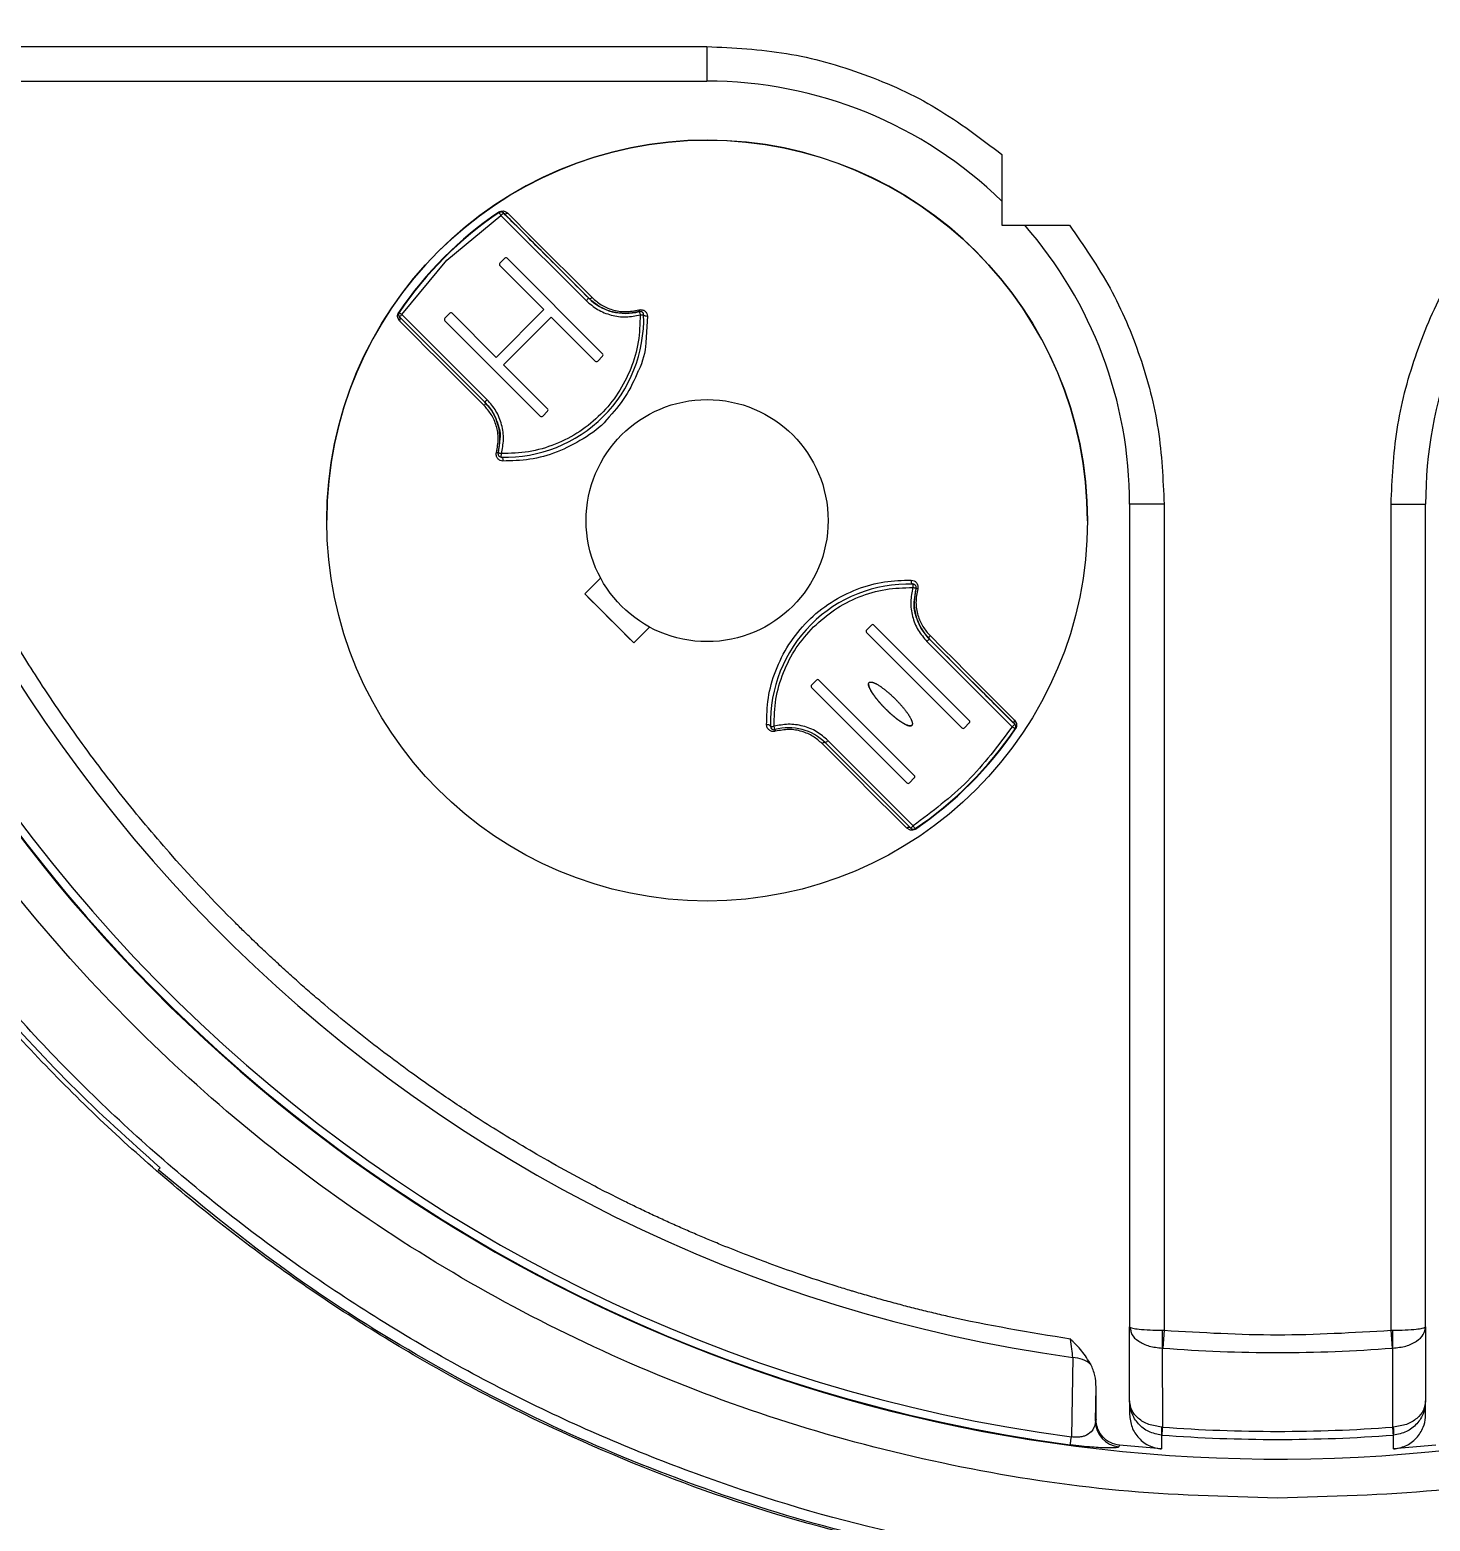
# Model space of a CAD drawing. Header units: millimetres. Extents: x 2344 to 4024, y 1094 to 2282.
# Drawn here: x 2782 to 2863, y 1939.2 to 2025.5 of the extents above; entities that cross this region are included whole.
import ezdxf

# ---------------------------------------------------------------- set-up
doc = ezdxf.new("R2010")
doc.units = ezdxf.units.MM

msp = doc.modelspace()

# ---------------------------------------------------------------- linework, layer by layer
at = {"color": 7, "linetype": 'Continuous', "lineweight": 25}
for p, q in [((2770.466, 2024.505), (2821.158, 2024.505)), ((2821.158, 2024.505), (2821.158, 2022.505)), ((2770.667, 2022.505), (2821.158, 2022.505)), ((2838.24, 2018.253), (2838.24, 2014.167)), ((2806.121, 2012.151), (2809.259, 2014.74)), ((2809.147, 2014.905), (2809.134, 2014.925)), ((2809.147, 2014.905), (2809.147, 2014.905)), ((2809.259, 2014.74), (2814.192, 2009.807)), ((2809.401, 2014.881), (2814.333, 2009.948)), ((2809.401, 2014.881), (2809.401, 2014.881)), ((2838.24, 2014.167), (2842.14, 2014.167)), ((2803.532, 2009.012), (2806.121, 2012.151)), ((2809.196, 2011.974), (2809.479, 2012.257)), ((2809.621, 2012.257), (2815.136, 2006.741)), ((2811.742, 2009.287), (2809.196, 2011.832)), ((2809.196, 2011.832), (2809.196, 2011.832)), ((2811.742, 2009.287), (2809.196, 2011.832)), ((2814.333, 2009.948), (2814.333, 2009.948)), ((2803.394, 2008.635), (2803.295, 2008.813)), ((2803.332, 2009.012), (2803.332, 2009.012)), ((2803.366, 2009.124), (2803.346, 2009.138)), ((2803.366, 2009.124), (2803.366, 2009.124)), ((2808.323, 2003.938), (2803.39, 2008.871)), ((2808.464, 2004.079), (2803.532, 2009.012)), ((2806.014, 2008.792), (2806.297, 2009.075)), ((2811.53, 2003.135), (2806.014, 2008.65)), ((2806.014, 2008.65), (2806.014, 2008.65)), ((2811.53, 2003.135), (2806.014, 2008.65)), ((2806.439, 2009.075), (2808.984, 2006.529)), ((2808.984, 2006.529), (2811.742, 2009.287)), ((2812.166, 2008.862), (2809.409, 2006.105)), ((2812.166, 2008.862), (2809.409, 2006.105)), ((2811.742, 2009.287), (2811.742, 2009.287)), ((2814.712, 2006.317), (2812.166, 2008.862)), ((2812.166, 2008.862), (2812.166, 2008.862)), ((2814.712, 2006.317), (2812.166, 2008.862)), ((2817.515, 2008.748), (2817.515, 2008.748)), ((2817.739, 2008.902), (2817.639, 2007.391)), ((2809.409, 2006.105), (2811.954, 2003.559)), ((2809.409, 2006.105), (2809.409, 2006.105)), ((2814.712, 2006.317), (2814.712, 2006.317)), ((2815.136, 2006.6), (2814.853, 2006.317)), ((2815.136, 2006.6), (2814.853, 2006.317)), ((2814.853, 2006.317), (2814.853, 2006.317)), ((2815.136, 2006.6), (2815.136, 2006.6)), ((2811.53, 2003.135), (2811.53, 2003.135)), ((2811.954, 2003.418), (2811.671, 2003.135)), ((2811.954, 2003.418), (2811.671, 2003.135)), ((2811.671, 2003.135), (2811.671, 2003.135)), ((2811.954, 2003.418), (2811.954, 2003.418)), ((2809.2, 2001.814), (2809.092, 2001.013)), ((2809.085, 2000.96), (2809.085, 2000.96)), ((2809.279, 2000.76), (2809.285, 2000.96)), ((2845.621, 1998.041), (2845.621, 1950.464)), ((2847.621, 1998.041), (2847.621, 1950.264)), ((2860.743, 1950.264), (2860.743, 1998.041)), ((2862.743, 1950.464), (2862.743, 1998.041)), ((2799.182, 1997.113), (2799.182, 1997.113)), ((2843.182, 1997.066), (2843.182, 1997.066)), ((2814.111, 1992.847), (2815.024, 1993.76)), ((2815.024, 1993.76), (2815.024, 1993.76)), ((2833.085, 1993.418), (2833.079, 1993.218)), ((2833.164, 1992.365), (2833.272, 1993.165)), ((2833.279, 1993.218), (2833.279, 1993.218)), ((2814.111, 1992.847), (2816.939, 1990.018)), ((2817.853, 1990.932), (2816.939, 1990.018)), ((2816.939, 1990.018), (2817.853, 1990.932)), ((2817.853, 1990.932), (2817.853, 1990.932)), ((2830.41, 1990.761), (2830.693, 1991.043)), ((2835.925, 1985.104), (2830.41, 1990.619)), ((2830.41, 1990.619), (2830.41, 1990.619)), ((2835.925, 1985.104), (2830.41, 1990.619)), ((2830.834, 1991.043), (2836.349, 1985.528)), ((2816.939, 1990.018), (2816.939, 1990.018)), ((2833.9, 1990.099), (2838.832, 1985.166)), ((2834.041, 1990.24), (2838.974, 1985.308)), ((2834.041, 1990.24), (2834.041, 1990.24)), ((2827.228, 1987.579), (2827.511, 1987.861)), ((2832.743, 1981.922), (2827.228, 1987.437)), ((2827.228, 1987.437), (2827.228, 1987.437)), ((2832.743, 1981.922), (2827.228, 1987.437)), ((2827.652, 1987.861), (2833.167, 1982.346)), ((2824.849, 1985.43), (2824.849, 1985.43)), ((2836.349, 1985.387), (2836.067, 1985.104)), ((2836.349, 1985.387), (2836.067, 1985.104)), ((2836.349, 1985.387), (2836.349, 1985.387)), ((2838.97, 1985.543), (2839.076, 1985.352)), ((2835.925, 1985.104), (2835.925, 1985.104)), ((2836.067, 1985.104), (2836.067, 1985.104)), ((2838.974, 1985.308), (2838.974, 1985.308)), ((2839.018, 1985.041), (2838.998, 1985.054)), ((2839.032, 1985.166), (2839.032, 1985.166)), ((2832.963, 1979.297), (2828.031, 1984.23)), ((2833.105, 1979.439), (2828.172, 1984.371)), ((2832.743, 1981.922), (2832.743, 1981.922)), ((2833.167, 1982.205), (2832.885, 1981.922)), ((2833.167, 1982.205), (2832.885, 1981.922)), ((2832.885, 1981.922), (2832.885, 1981.922)), ((2833.167, 1982.205), (2833.167, 1982.205)), ((2832.906, 1979.203), (2832.728, 1979.301)), ((2833.217, 1979.273), (2833.23, 1979.253)), ((2789.54, 1959.658), (2789.428, 1959.546)), ((2845.621, 1950.464), (2845.676, 1950.418)), ((2845.621, 1950.464), (2845.688, 1950.242)), ((2845.621, 1946.184), (2845.621, 1950.464)), ((2847.514, 1950.265), (2847.621, 1950.264)), ((2847.621, 1950.264), (2847.541, 1949.234)), ((2860.743, 1950.264), (2860.851, 1950.265)), ((2860.824, 1949.234), (2860.743, 1950.264)), ((2862.743, 1950.464), (2862.743, 1946.184)), ((2847.541, 1949.234), (2847.514, 1949.236)), ((2847.514, 1949.236), (2847.519, 1944.666)), ((2860.851, 1949.236), (2860.824, 1949.234)), ((2860.845, 1944.666), (2860.851, 1949.236)), ((2842.335, 1948.691), (2842.254, 1944.104)), ((2843.65, 1945.014), (2843.682, 1946.978)), ((2843.682, 1945.108), (2843.682, 1946.978)), ((2845.621, 1946.184), (2845.621, 1945.399)), ((2862.743, 1945.399), (2862.743, 1946.184)), ((2847.519, 1944.666), (2847.473, 1944.669)), ((2847.473, 1944.203), (2847.485, 1944.202)), ((2847.473, 1944.203), (2847.474, 1943.401)), ((2860.892, 1944.669), (2860.845, 1944.666)), ((2860.88, 1944.202), (2860.892, 1944.203)), ((2860.89, 1943.401), (2860.892, 1944.203)), ((2845.031, 1943.615), (2844.999, 1943.523)), ((2847.474, 1943.401), (2845.031, 1943.615)), ((2863.334, 1943.615), (2860.89, 1943.401))]:
    msp.add_line(p, q, dxfattribs=at)
at = {"color": 7, "linetype": 'Continuous', "lineweight": 25, "flags": 128}
for points in [[(2809.147, 2014.905), (2809.149, 2014.902), (2809.156, 2014.893), (2809.166, 2014.877), (2809.18, 2014.857), (2809.197, 2014.832), (2809.216, 2014.803), (2809.237, 2014.772), (2809.259, 2014.74)], [(2809.401, 2014.881), (2809.398, 2014.878), (2809.39, 2014.87), (2809.377, 2014.857), (2809.359, 2014.84), (2809.338, 2014.818), (2809.313, 2014.794), (2809.287, 2014.767), (2809.259, 2014.74)], [(2809.636, 2014.877), (2810.118, 2014.395), (2810.641, 2013.872), (2811.202, 2013.311), (2811.8, 2012.713), (2812.434, 2012.079), (2813.101, 2011.412), (2813.8, 2010.713), (2814.529, 2009.985)], [(2814.333, 2009.948), (2814.33, 2009.946), (2814.322, 2009.938), (2814.309, 2009.925), (2814.292, 2009.907), (2814.27, 2009.886), (2814.246, 2009.861), (2814.219, 2009.835), (2814.192, 2009.807)], [(2814.333, 2009.948), (2814.349, 2009.936), (2814.369, 2009.929), (2814.392, 2009.927), (2814.418, 2009.929), (2814.445, 2009.937), (2814.473, 2009.948), (2814.501, 2009.965), (2814.529, 2009.985)], [(2803.366, 2009.124), (2803.369, 2009.122), (2803.378, 2009.115), (2803.394, 2009.105), (2803.414, 2009.091), (2803.439, 2009.074), (2803.468, 2009.055), (2803.499, 2009.034), (2803.532, 2009.012)], [(2803.39, 2008.871), (2803.393, 2008.873), (2803.401, 2008.881), (2803.414, 2008.894), (2803.432, 2008.912), (2803.453, 2008.933), (2803.477, 2008.958), (2803.504, 2008.984), (2803.532, 2009.012)], [(2817.258, 2009.179), (2817.259, 2009.176), (2817.262, 2009.165), (2817.267, 2009.147), (2817.273, 2009.123), (2817.282, 2009.094), (2817.291, 2009.06), (2817.301, 2009.024), (2817.311, 2008.987)], [(2817.311, 2008.987), (2817.35, 2008.988), (2817.388, 2008.989), (2817.422, 2008.99), (2817.453, 2008.991), (2817.477, 2008.991), (2817.496, 2008.992), (2817.507, 2008.992), (2817.511, 2008.992)], [(2817.739, 2008.902), (2817.697, 2008.9), (2817.655, 2008.903), (2817.616, 2008.91), (2817.581, 2008.921), (2817.552, 2008.935), (2817.53, 2008.953), (2817.516, 2008.972), (2817.511, 2008.992)], [(2808.287, 2003.742), (2807.558, 2004.471), (2806.859, 2005.17), (2806.192, 2005.837), (2805.558, 2006.471), (2804.96, 2007.069), (2804.399, 2007.63), (2803.876, 2008.153), (2803.394, 2008.635)], [(2808.323, 2003.938), (2808.335, 2003.922), (2808.342, 2003.902), (2808.344, 2003.879), (2808.342, 2003.853), (2808.335, 2003.826), (2808.323, 2003.798), (2808.306, 2003.77), (2808.287, 2003.742)], [(2808.323, 2003.938), (2808.325, 2003.941), (2808.333, 2003.949), (2808.347, 2003.962), (2808.364, 2003.979), (2808.386, 2004.001), (2808.41, 2004.025), (2808.437, 2004.052), (2808.464, 2004.079)], [(2809.092, 2001.013), (2809.096, 2001.012), (2809.107, 2001.009), (2809.124, 2001.004), (2809.148, 2000.998), (2809.177, 2000.99), (2809.211, 2000.98), (2809.247, 2000.97), (2809.285, 2000.96)], [(2809.279, 2000.76), (2809.299, 2000.755), (2809.318, 2000.741), (2809.336, 2000.719), (2809.35, 2000.69), (2809.361, 2000.655), (2809.368, 2000.616), (2809.371, 2000.574), (2809.369, 2000.532)], [(2847.621, 1998.041), (2847.231, 1998.041), (2846.856, 1998.041), (2846.51, 1998.041), (2846.207, 1998.041), (2845.958, 1998.041), (2845.774, 1998.041), (2845.66, 1998.041), (2845.621, 1998.041)], [(2860.743, 1998.041), (2861.134, 1998.041), (2861.509, 1998.041), (2861.854, 1998.041), (2862.158, 1998.041), (2862.406, 1998.041), (2862.591, 1998.041), (2862.705, 1998.041), (2862.743, 1998.041)], [(2833.085, 1993.418), (2833.065, 1993.424), (2833.045, 1993.437), (2833.028, 1993.459), (2833.014, 1993.488), (2833.003, 1993.523), (2832.996, 1993.562), (2832.993, 1993.604), (2832.995, 1993.646)], [(2833.272, 1993.165), (2833.268, 1993.166), (2833.257, 1993.169), (2833.24, 1993.174), (2833.216, 1993.181), (2833.186, 1993.189), (2833.153, 1993.198), (2833.117, 1993.208), (2833.079, 1993.218)], [(2816.939, 1990.018), (2816.586, 1990.371), (2816.233, 1990.725), (2815.879, 1991.078), (2815.525, 1991.432), (2815.171, 1991.786), (2814.817, 1992.14), (2814.464, 1992.494), (2814.111, 1992.847)], [(2834.041, 1990.24), (2834.038, 1990.238), (2834.03, 1990.23), (2834.017, 1990.217), (2834, 1990.199), (2833.978, 1990.177), (2833.954, 1990.153), (2833.927, 1990.127), (2833.9, 1990.099)], [(2834.041, 1990.24), (2834.029, 1990.257), (2834.022, 1990.276), (2834.02, 1990.3), (2834.022, 1990.325), (2834.029, 1990.352), (2834.041, 1990.381), (2834.057, 1990.409), (2834.077, 1990.436)], [(2834.077, 1990.436), (2834.806, 1989.707), (2835.505, 1989.008), (2836.172, 1988.341), (2836.806, 1987.708), (2837.404, 1987.109), (2837.965, 1986.548), (2838.488, 1986.026), (2838.97, 1985.543)], [(2824.853, 1985.186), (2824.848, 1985.206), (2824.834, 1985.226), (2824.812, 1985.243), (2824.783, 1985.257), (2824.748, 1985.268), (2824.709, 1985.275), (2824.667, 1985.278), (2824.625, 1985.276)], [(2824.853, 1985.186), (2824.857, 1985.186), (2824.868, 1985.186), (2824.886, 1985.187), (2824.911, 1985.188), (2824.942, 1985.188), (2824.976, 1985.19), (2825.014, 1985.191), (2825.053, 1985.192)], [(2825.106, 1984.999), (2825.105, 1985.003), (2825.102, 1985.014), (2825.097, 1985.032), (2825.09, 1985.056), (2825.082, 1985.085), (2825.073, 1985.118), (2825.063, 1985.154), (2825.053, 1985.192)], [(2838.974, 1985.308), (2838.971, 1985.305), (2838.963, 1985.297), (2838.95, 1985.284), (2838.932, 1985.266), (2838.911, 1985.245), (2838.886, 1985.22), (2838.86, 1985.194), (2838.832, 1985.166)], [(2838.832, 1985.166), (2838.865, 1985.144), (2838.896, 1985.123), (2838.924, 1985.104), (2838.95, 1985.087), (2838.97, 1985.073), (2838.985, 1985.063), (2838.995, 1985.057), (2838.998, 1985.054)], [(2828.031, 1984.23), (2828.015, 1984.242), (2827.995, 1984.249), (2827.972, 1984.252), (2827.946, 1984.249), (2827.919, 1984.242), (2827.891, 1984.23), (2827.862, 1984.214), (2827.835, 1984.194)], [(2832.728, 1979.301), (2832.245, 1979.783), (2831.723, 1980.306), (2831.162, 1980.867), (2830.564, 1981.465), (2829.93, 1982.099), (2829.263, 1982.766), (2828.564, 1983.465), (2827.835, 1984.194)], [(2828.031, 1984.23), (2828.033, 1984.233), (2828.042, 1984.241), (2828.055, 1984.254), (2828.072, 1984.271), (2828.094, 1984.293), (2828.118, 1984.317), (2828.145, 1984.344), (2828.172, 1984.371)], [(2832.963, 1979.297), (2832.966, 1979.3), (2832.974, 1979.308), (2832.987, 1979.321), (2833.005, 1979.339), (2833.026, 1979.36), (2833.051, 1979.385), (2833.077, 1979.411), (2833.105, 1979.439)], [(2833.217, 1979.273), (2833.215, 1979.276), (2833.208, 1979.286), (2833.198, 1979.301), (2833.184, 1979.322), (2833.167, 1979.347), (2833.148, 1979.375), (2833.127, 1979.406), (2833.105, 1979.439)], [(2843.682, 1945.108), (2843.664, 1945.055), (2843.65, 1945.014)], [(2842.193, 1943.643), (2842.195, 1943.657), (2842.198, 1943.684), (2842.204, 1943.724), (2842.211, 1943.777), (2842.219, 1943.842), (2842.229, 1943.919), (2842.241, 1944.006), (2842.254, 1944.104)], [(2847.519, 1944.666), (2847.512, 1944.568), (2847.506, 1944.48), (2847.5, 1944.403), (2847.495, 1944.338), (2847.491, 1944.284), (2847.488, 1944.244), (2847.486, 1944.216), (2847.485, 1944.202)], [(2860.88, 1944.202), (2860.879, 1944.216), (2860.877, 1944.244), (2860.874, 1944.284), (2860.87, 1944.338), (2860.865, 1944.403), (2860.859, 1944.48), (2860.853, 1944.568), (2860.845, 1944.666)]]:
    msp.add_lwpolyline(points, dxfattribs=at)
at = {"color": 7, "linetype": 'Continuous', "lineweight": 25}
for radius in [22, 7]:
    msp.add_circle((2821.182, 1997.089), radius, dxfattribs=at)
for centre, radius, start, end in [((2854.182, 2034.295), 91.48, 295.79271, 180), ((2854.182, 2034.294), 90.341, 353.64897, 186.35103), ((2854.182, 2034.294), 89.875, 353.64897, 186.35103), ((2854.182, 2034.294), 85.319, 353.33017, 186.66983), ((2854.182, 2034.295), 91.48, 180, 290.22656), ((2821.158, 1998.041), 24.464, 45.7131, 90), ((2854.182, 2034.295), 91.441, 188.79238, 262.46584), ((2854.182, 2034.295), 90.976, 188.79238, 262.46584), ((2854.182, 2034.295), 86.42, 189.2043, 262.12076), ((2821.182, 1997.089), 22, 359.93876, 179.93876), ((2821.182, 1997.089), 21.524, 124.039, 145.96101), ((2821.182, 1997.089), 21.5, 124.039, 145.96101), ((2821.182, 1997.089), 21.5, 124.039, 145.96101), ((2809.259, 2014.74), 0.2, 45, 124.039), ((2809.521, 2015.017), 0.182, 228.62275, 309.53632), ((2821.158, 1998.041), 24.464, 0, 41.23805), ((2887.207, 1998.041), 24.464, 138.76195, 180), ((2809.55, 2012.186), 0.1, 45, 135), ((2809.267, 2011.903), 0.1, 135, 225), ((2809.267, 2011.903), 0.1, 179.93876, 225), ((2816.454, 2012.07), 3, 225, 285.53097), ((2803.532, 2009.012), 0.2, 145.96101, 225), ((2803.253, 2008.751), 0.182, 320.52206, 40.08436), ((2806.085, 2008.721), 0.1, 135, 225), ((2806.085, 2008.721), 0.1, 179.93876, 225), ((2806.368, 2009.004), 0.1, 45, 135), ((2809.515, 2008.756), 8, 268.3094, 1.69061), ((2816.577, 2009.073), 0.689, 8.91012, 16.87572), ((2817.311, 2008.987), 0.2, 45, 105.53097), ((2817.311, 2008.987), 0.2, 1.69061, 45), ((2814.783, 2006.388), 0.1, 225, 315), ((2814.783, 2006.388), 0.1, 225, 315), ((2815.065, 2006.67), 0.1, 315, 45), ((2815.065, 2006.67), 0.1, 315, 359.93876), ((2806.201, 2001.817), 3, 344.46904, 45), ((2811.883, 2003.488), 0.1, 315, 45), ((2811.883, 2003.488), 0.1, 315, 359.93876), ((2811.601, 2003.206), 0.1, 225, 315), ((2811.601, 2003.206), 0.1, 225, 315), ((2809.199, 2001.694), 0.689, 253.12457, 261.08826), ((2809.285, 2000.96), 0.2, 164.46904, 225), ((2809.285, 2000.96), 0.2, 225, 268.3094), ((2832.849, 1985.422), 8, 88.3094, 181.69061), ((2833.079, 1993.218), 0.2, 45, 88.3094), ((2836.162, 1992.362), 3, 164.46904, 225), ((2833.079, 1993.218), 0.2, 344.46904, 45), ((2833.165, 1992.485), 0.688, 73.124, 81.09101), ((2830.48, 1990.69), 0.1, 135, 225), ((2830.48, 1990.69), 0.1, 179.93876, 225), ((2830.763, 1990.973), 0.1, 45, 135), ((2827.298, 1987.508), 0.1, 135, 225), ((2827.298, 1987.508), 0.1, 179.93876, 225), ((2827.581, 1987.791), 0.1, 45, 135), ((2836.279, 1985.457), 0.1, 315, 45), ((2836.279, 1985.457), 0.1, 315, 359.93876), ((2839.11, 1985.428), 0.182, 140.46383, 221.37738), ((2825.053, 1985.192), 0.2, 181.69061, 225), ((2825.053, 1985.192), 0.2, 225, 285.53097), ((2825.909, 1982.109), 3, 45, 105.53097), ((2825.786, 1985.106), 0.689, 188.91062, 196.87572), ((2821.182, 1997.089), 21.5, 304.039, 325.96101), ((2821.182, 1997.089), 21.524, 304.039, 325.96101), ((2835.996, 1985.174), 0.1, 225, 315), ((2835.996, 1985.174), 0.1, 225, 315), ((2838.832, 1985.166), 0.2, 325.96101, 45), ((2832.814, 1981.992), 0.1, 225, 315), ((2832.814, 1981.992), 0.1, 225, 315), ((2833.097, 1982.275), 0.1, 315, 45), ((2833.097, 1982.275), 0.1, 315, 359.93876), ((2832.843, 1979.161), 0.182, 49.91552, 129.47781), ((2833.105, 1979.439), 0.2, 225, 304.039), ((2868.849, 1949.75), 21.341, 178.61808, 181.38192), ((2839.516, 1949.75), 21.341, 358.61808, 1.3819), ((2854.182, 2034.294), 85.319, 265.53552, 274.46448), ((2842.252, 1946.921), 1.772, 50.3646, 87.29391), ((2845.15, 1945.016), 1.5, 180.08872, 264.21159), ((2850.182, 1944.436), 2.719, 175.08834, 184.91166), ((2854.182, 2034.294), 90.341, 265.74841, 274.25159), ((2854.182, 2034.294), 89.875, 265.74841, 274.25159), ((2858.183, 1944.436), 2.719, 355.08834, 4.91166)]:
    msp.add_arc(centre, radius, start, end, dxfattribs=at)
for points in [[(2854.182, 2118.581), (2851.22, 2118.491), (2845.294, 2118.31), (2836.505, 2116.855), (2827.912, 2114.55), (2819.611, 2111.335), (2811.694, 2107.27), (2804.249, 2102.392), (2797.359, 2096.758), (2791.1, 2090.43), (2785.542, 2083.478), (2780.746, 2075.98), (2776.766, 2068.019), (2773.648, 2059.684), (2771.419, 2051.065), (2770.127, 2042.263), (2769.703, 2033.364), (2770.212, 2027.458), (2770.466, 2024.505)], [(2937.898, 2024.505), (2938.153, 2027.458), (2938.662, 2033.364), (2938.237, 2042.263), (2936.946, 2051.065), (2934.717, 2059.684), (2931.599, 2068.019), (2927.619, 2075.98), (2922.823, 2083.478), (2917.265, 2090.43), (2911.006, 2096.758), (2904.116, 2102.392), (2896.671, 2107.27), (2888.754, 2111.335), (2880.453, 2114.55), (2871.86, 2116.855), (2863.07, 2118.31), (2857.145, 2118.491), (2854.182, 2118.581)], [(2854.182, 1940.555), (2851.115, 1940.642), (2844.979, 1940.816), (2835.865, 1942.219), (2826.927, 1944.444), (2818.252, 1947.552), (2809.922, 1951.49), (2802.019, 1956.228), (2794.618, 1961.716), (2787.791, 1967.904), (2781.604, 1974.731), (2776.115, 1982.132), (2771.378, 1990.035), (2767.439, 1998.365), (2764.331, 2007.04), (2762.106, 2015.978), (2760.703, 2025.092), (2760.529, 2031.228), (2760.442, 2034.295)], [(2947.923, 2034.295), (2947.836, 2031.228), (2947.662, 2025.092), (2946.259, 2015.978), (2944.033, 2007.04), (2940.926, 1998.365), (2936.987, 1990.035), (2932.25, 1982.132), (2926.761, 1974.731), (2920.573, 1967.904), (2913.746, 1961.716), (2906.345, 1956.228), (2898.442, 1951.49), (2890.113, 1947.552), (2881.438, 1944.444), (2872.5, 1942.219), (2863.385, 1940.816), (2857.25, 1940.642), (2854.182, 1940.555)], [(2821.158, 2024.505), (2822.706, 2024.427), (2825.801, 2024.271), (2830.293, 2023.003), (2834.542, 2021.072), (2837.007, 2019.193), (2838.24, 2018.253)], [(2843.393, 1936.622), (2839.741, 1937.146), (2832.438, 1938.194), (2821.795, 1941.314), (2811.552, 1945.521), (2801.851, 1950.877), (2792.812, 1957.281), (2784.55, 1964.663), (2777.169, 1972.925), (2770.764, 1981.964), (2765.409, 1991.665), (2761.201, 2001.908), (2758.081, 2012.551), (2757.033, 2019.854), (2756.509, 2023.506)], [(2836.85, 1936.824), (2833.556, 1937.511), (2826.968, 1938.883), (2817.415, 1942.204), (2808.232, 1946.408), (2799.529, 1951.544), (2791.392, 1957.533), (2783.908, 1964.321), (2777.152, 1971.834), (2771.198, 1979.996), (2766.099, 1988.721), (2761.935, 1997.922), (2758.655, 2007.489), (2757.31, 2014.083), (2756.638, 2017.38)], [(2814.333, 2009.948), (2813.369, 2010.913), (2811.44, 2012.842), (2810.08, 2014.201), (2809.401, 2014.881)], [(2842.14, 2014.167), (2842.967, 2012.98), (2844.621, 2010.605), (2846.311, 2006.59), (2847.418, 2002.377), (2847.553, 1999.486), (2847.621, 1998.041)], [(2860.743, 1998.041), (2860.811, 1999.486), (2860.947, 2002.377), (2862.054, 2006.59), (2863.743, 2010.605), (2865.397, 2012.98), (2866.224, 2014.167)], [(2838.974, 1985.308), (2838.294, 1985.988), (2836.934, 1987.347), (2835.006, 1989.276), (2834.041, 1990.24)], [(2838.832, 1985.166), (2838.015, 1984.074), (2836.381, 1981.89), (2834.197, 1980.256), (2833.105, 1979.439)], [(2779.545, 1969.653), (2781.121, 1967.897), (2784.274, 1964.386), (2787.784, 1961.234), (2789.54, 1959.658)], [(2837.154, 1936.876), (2834.241, 1937.463), (2828.413, 1938.639), (2819.919, 1941.392), (2811.69, 1944.839), (2803.819, 1949.04), (2796.318, 1953.885), (2791.725, 1957.659), (2789.428, 1959.546)], [(2847.621, 1950.264), (2849.808, 1950.136), (2854.182, 1949.879), (2858.556, 1950.136), (2860.743, 1950.264)]]:
    msp.add_open_spline(points, degree=3, dxfattribs=at)
for points, knots in [([(2842.208, 1949.751), (2839.829, 1950.141), (2837.137, 1950.583), (2834.177, 1951.282), (2833.258, 1951.509), (2832.341, 1951.746), (2831.427, 1951.993), (2830.515, 1952.251), (2829.877, 1952.439), (2829.272, 1952.621), (2828.223, 1952.944), (2826.641, 1953.462), (2824.86, 1954.094), (2823.314, 1954.677), (2822.071, 1955.172), (2821.04, 1955.6), (2820.249, 1955.938), (2819.461, 1956.284), (2818.676, 1956.638), (2817.895, 1957), (2817.35, 1957.26), (2816.831, 1957.51), (2815.766, 1958.03), (2814.067, 1958.904), (2812.057, 1960.012), (2809.862, 1961.293), (2807.628, 1962.693), (2805.557, 1964.095), (2804.314, 1964.98), (2803.252, 1965.755), (2802.088, 1966.631), (2800.565, 1967.831), (2799.298, 1968.877), (2798.286, 1969.743), (2797.516, 1970.417), (2796.756, 1971.1), (2796.003, 1971.793), (2795.259, 1972.494), (2794.745, 1972.989), (2794.292, 1973.433), (2792.824, 1974.882), (2790.454, 1977.396), (2787.465, 1980.946), (2784.86, 1984.378), (2782.539, 1987.78), (2780.282, 1991.446), (2777.496, 1996.527), (2774.442, 2003.37), (2771.64, 2011.706), (2770.511, 2017.449), (2769.947, 2020.32)], [0, 0, 0, 0, 0.066905, 0.07567, 0.084434, 0.093199, 0.101963, 0.110727, 0.119491, 0.120425, 0.128278, 0.149963, 0.166623, 0.180753, 0.195817, 0.203781, 0.211745, 0.219709, 0.227673, 0.235637, 0.243601, 0.24445, 0.251616, 0.276532, 0.297465, 0.315335, 0.34708, 0.370638, 0.384759, 0.389435, 0.407138, 0.425205, 0.443272, 0.452736, 0.4622, 0.471663, 0.481127, 0.490591, 0.500054, 0.500928, 0.50821, 0.557321, 0.596775, 0.636995, 0.676885, 0.711064, 0.756485, 0.837657, 0.918828, 1, 1, 1, 1]), ([(2809.134, 2014.925), (2809.147, 2014.934), (2809.174, 2014.951), (2809.234, 2014.977), (2809.334, 2014.999), (2809.496, 2014.985), (2809.58, 2014.921), (2809.636, 2014.877)], [0, 0, 0, 0, 0.057749, 0.117154, 0.251526, 0.501174, 1, 1, 1, 1]), ([(2809.401, 2014.881), (2809.376, 2014.901), (2809.338, 2014.931), (2809.263, 2014.943), (2809.208, 2014.935), (2809.174, 2014.921), (2809.158, 2014.912), (2809.151, 2014.908), (2809.147, 2014.905)], [0, 0, 0, 0, 0.500032, 0.773163, 0.911126, 0.959646, 0.980448, 1, 1, 1, 1]), ([(2814.192, 2009.807), (2814.402, 2009.626), (2814.831, 2009.257), (2815.632, 2008.942), (2816.484, 2008.822), (2817.039, 2008.932), (2817.311, 2008.987)], [0, 0, 0, 0, 0.245589, 0.5, 0.754411, 1, 1, 1, 1]), ([(2817.258, 2009.179), (2816.985, 2009.127), (2816.424, 2009.019), (2815.621, 2009.156), (2814.894, 2009.462), (2814.527, 2009.78), (2814.333, 2009.948)], [0, 0, 0, 0, 0.2426639, 0.4999333, 0.7349896, 1, 1, 1, 1]), ([(2814.529, 2009.985), (2814.695, 2009.839), (2815.029, 2009.546), (2815.69, 2009.259), (2816.449, 2009.124), (2816.974, 2009.223), (2817.236, 2009.272)], [0, 0, 0, 0, 0.24976, 0.500155, 0.750188, 1, 1, 1, 1]), ([(2803.295, 2008.813), (2803.293, 2008.817), (2803.272, 2008.853), (2803.273, 2008.938), (2803.294, 2009.037), (2803.32, 2009.097), (2803.337, 2009.124), (2803.346, 2009.138)], [0, 0, 0, 0, 0.064166, 0.529622, 0.780974, 0.892035, 1, 1, 1, 1]), ([(2817.311, 2008.987), (2817.296, 2008.462), (2817.265, 2007.401), (2816.812, 2005.858), (2816.075, 2004.436), (2815.067, 2003.204), (2813.835, 2002.196), (2812.413, 2001.459), (2810.87, 2001.006), (2809.809, 2000.975), (2809.285, 2000.96)], [0, 0, 0, 0, 0.123694, 0.25, 0.376306, 0.5, 0.623694, 0.75, 0.876306, 1, 1, 1, 1]), ([(2817.236, 2009.272), (2817.268, 2009.279), (2817.333, 2009.292), (2817.429, 2009.281), (2817.517, 2009.251), (2817.618, 2009.186), (2817.713, 2009.071), (2817.73, 2008.958), (2817.739, 2008.902)], [0, 0, 0, 0, 0.123692, 0.250213, 0.373441, 0.501044, 0.749966, 1, 1, 1, 1]), ([(2817.511, 2008.992), (2817.511, 2009.001), (2817.509, 2009.028), (2817.493, 2009.078), (2817.458, 2009.128), (2817.406, 2009.165), (2817.357, 2009.183), (2817.306, 2009.189), (2817.273, 2009.182), (2817.258, 2009.179)], [0, 0, 0, 0, 0.085805, 0.25106, 0.500516, 0.655876, 0.788505, 0.901538, 1, 1, 1, 1]), ([(2817.639, 2007.391), (2817.638, 2007.377), (2817.603, 2006.846), (2817.464, 2006.271), (2817.206, 2005.761), (2817.203, 2005.754)], [0, 0, 0, 0, 0.026888, 0.987039, 1, 1, 1, 1]), ([(2817.203, 2005.754), (2816.978, 2005.242), (2816.529, 2004.22), (2815.761, 2003.361), (2815.379, 2002.933)], [0, 0, 0, 0, 0.5014689, 1, 1, 1, 1]), ([(2808.999, 2001.035), (2809.048, 2001.297), (2809.147, 2001.822), (2809.012, 2002.581), (2808.725, 2003.242), (2808.432, 2003.576), (2808.287, 2003.742)], [0, 0, 0, 0, 0.2498124, 0.4998445, 0.7502398, 1, 1, 1, 1]), ([(2808.323, 2003.938), (2808.492, 2003.744), (2808.813, 2003.378), (2809.101, 2002.649), (2809.24, 2002.11), (2809.2, 2001.818), (2809.2, 2001.814)], [0, 0, 0, 0, 0.348132, 0.656893, 0.994853, 1, 1, 1, 1]), ([(2809.285, 2000.96), (2809.339, 2001.232), (2809.449, 2001.787), (2809.329, 2002.639), (2809.014, 2003.44), (2808.645, 2003.869), (2808.464, 2004.079)], [0, 0, 0, 0, 0.245589, 0.5, 0.754411, 1, 1, 1, 1]), ([(2815.379, 2002.933), (2815.373, 2002.926), (2815.006, 2002.469), (2814.02, 2001.786), (2812.518, 2001.001), (2810.913, 2000.57), (2809.885, 2000.545), (2809.369, 2000.532)], [0, 0, 0, 0, 0.0036459, 0.252446, 0.5014447, 0.7503042, 1, 1, 1, 1]), ([(2809.369, 2000.532), (2809.313, 2000.54), (2809.2, 2000.558), (2809.085, 2000.653), (2809.021, 2000.753), (2808.99, 2000.842), (2808.979, 2000.938), (2808.992, 2001.003), (2808.999, 2001.035)], [0, 0, 0, 0, 0.2496018, 0.4982962, 0.6255893, 0.7486287, 0.8757219, 1, 1, 1, 1]), ([(2824.625, 1985.276), (2824.637, 1985.792), (2824.661, 1986.82), (2825.097, 1988.416), (2825.859, 1989.945), (2826.958, 1991.311), (2828.322, 1992.41), (2829.852, 1993.173), (2831.449, 1993.61), (2832.479, 1993.634), (2832.995, 1993.646)], [0, 0, 0, 0, 0.125198, 0.2499957, 0.3751716, 0.4997698, 0.6246825, 0.749695, 0.8746376, 1, 1, 1, 1]), ([(2827.334, 1990.937), (2827.726, 1991.287), (2828.519, 1991.992), (2829.953, 1992.716), (2831.493, 1993.173), (2832.554, 1993.204), (2833.079, 1993.218)], [0, 0, 0, 0, 0.247388, 0.5, 0.752612, 1, 1, 1, 1]), ([(2833.079, 1993.218), (2833.025, 1992.946), (2832.915, 1992.392), (2833.035, 1991.539), (2833.35, 1990.738), (2833.719, 1990.309), (2833.9, 1990.099)], [0, 0, 0, 0, 0.245589, 0.5, 0.754411, 1, 1, 1, 1]), ([(2832.995, 1993.646), (2833.051, 1993.638), (2833.164, 1993.621), (2833.278, 1993.525), (2833.343, 1993.425), (2833.374, 1993.336), (2833.385, 1993.24), (2833.372, 1993.176), (2833.365, 1993.144)], [0, 0, 0, 0, 0.249602, 0.498296, 0.625589, 0.748629, 0.875722, 1, 1, 1, 1]), ([(2833.272, 1993.165), (2833.275, 1993.18), (2833.282, 1993.214), (2833.276, 1993.264), (2833.258, 1993.314), (2833.221, 1993.365), (2833.171, 1993.4), (2833.121, 1993.416), (2833.094, 1993.418), (2833.085, 1993.418)], [0, 0, 0, 0, 0.0985259, 0.2116632, 0.3444444, 0.5000064, 0.7493767, 0.9135439, 1, 1, 1, 1]), ([(2833.365, 1993.144), (2833.316, 1992.881), (2833.217, 1992.356), (2833.352, 1991.597), (2833.639, 1990.936), (2833.931, 1990.603), (2834.077, 1990.436)], [0, 0, 0, 0, 0.249812, 0.499845, 0.75024, 1, 1, 1, 1]), ([(2834.041, 1990.24), (2833.871, 1990.434), (2833.551, 1990.801), (2833.263, 1991.529), (2833.124, 1992.068), (2833.164, 1992.36), (2833.164, 1992.365)], [0, 0, 0, 0, 0.348132, 0.656893, 0.994853, 1, 1, 1, 1]), ([(2825.053, 1985.192), (2825.068, 1985.717), (2825.098, 1986.778), (2825.555, 1988.318), (2826.279, 1989.752), (2826.985, 1990.545), (2827.334, 1990.937)], [0, 0, 0, 0, 0.247388, 0.5, 0.752612, 1, 1, 1, 1]), ([(2833.026, 1985.245), (2833.017, 1985.238), (2832.996, 1985.222), (2832.944, 1985.21), (2832.887, 1985.215), (2832.832, 1985.228), (2832.789, 1985.242), (2832.747, 1985.257), (2832.705, 1985.275), (2832.664, 1985.294), (2832.624, 1985.315), (2832.571, 1985.343), (2832.518, 1985.374), (2832.454, 1985.413), (2832.404, 1985.446), (2832.341, 1985.488), (2832.279, 1985.531), (2832.206, 1985.585), (2832.135, 1985.64), (2832.064, 1985.696), (2831.994, 1985.753), (2831.924, 1985.812), (2831.856, 1985.871), (2831.788, 1985.931), (2831.699, 1986.012), (2831.612, 1986.095), (2831.526, 1986.18), (2831.462, 1986.244), (2831.399, 1986.309), (2831.316, 1986.396), (2831.234, 1986.485), (2831.154, 1986.576), (2831.096, 1986.644), (2831.038, 1986.714), (2830.981, 1986.784), (2830.925, 1986.856), (2830.871, 1986.928), (2830.818, 1987.001), (2830.775, 1987.063), (2830.733, 1987.126), (2830.701, 1987.177), (2830.67, 1987.229), (2830.64, 1987.281), (2830.612, 1987.334), (2830.586, 1987.389), (2830.571, 1987.423), (2830.557, 1987.458), (2830.546, 1987.487), (2830.535, 1987.523), (2830.522, 1987.574), (2830.516, 1987.633), (2830.527, 1987.689), (2830.543, 1987.71), (2830.551, 1987.72)], [0, 0, 0, 0, 0.009206, 0.021042, 0.042226, 0.054406, 0.066579, 0.07875, 0.090919, 0.103087, 0.115254, 0.127421, 0.151759, 0.163926, 0.188261, 0.200427, 0.224762, 0.249095, 0.273429, 0.297762, 0.322096, 0.346429, 0.370762, 0.395095, 0.419428, 0.468097, 0.49243, 0.516763, 0.541096, 0.565429, 0.614098, 0.638431, 0.662764, 0.687097, 0.711431, 0.735764, 0.760098, 0.784431, 0.808766, 0.820932, 0.845267, 0.857434, 0.869601, 0.89394, 0.906108, 0.918276, 0.92436, 0.93653, 0.942614, 0.954789, 0.979347, 0.989891, 1, 1, 1, 1]), ([(2830.522, 1987.623), (2830.522, 1987.606), (2830.522, 1987.573), (2830.534, 1987.526), (2830.547, 1987.483), (2830.563, 1987.441), (2830.581, 1987.399), (2830.6, 1987.358), (2830.621, 1987.318), (2830.649, 1987.265), (2830.68, 1987.212), (2830.719, 1987.148), (2830.748, 1987.104), (2830.777, 1987.06), (2830.799, 1987.029), (2830.825, 1986.992), (2830.847, 1986.961), (2830.869, 1986.931), (2830.891, 1986.901), (2830.918, 1986.865), (2830.946, 1986.829), (2830.974, 1986.793), (2831.002, 1986.758), (2831.031, 1986.723), (2831.059, 1986.688), (2831.088, 1986.653), (2831.118, 1986.618), (2831.157, 1986.573), (2831.197, 1986.527), (2831.237, 1986.482), (2831.267, 1986.449), (2831.298, 1986.416), (2831.339, 1986.371), (2831.381, 1986.328), (2831.422, 1986.284), (2831.454, 1986.252), (2831.486, 1986.22), (2831.528, 1986.177), (2831.571, 1986.135), (2831.615, 1986.093), (2831.647, 1986.062), (2831.68, 1986.031), (2831.713, 1986), (2831.758, 1985.959), (2831.803, 1985.918), (2831.848, 1985.878), (2831.882, 1985.849), (2831.916, 1985.819), (2831.95, 1985.79), (2831.985, 1985.761), (2832.02, 1985.732), (2832.055, 1985.703), (2832.09, 1985.675), (2832.126, 1985.647), (2832.162, 1985.619), (2832.198, 1985.592), (2832.234, 1985.565), (2832.27, 1985.538), (2832.307, 1985.512), (2832.344, 1985.486), (2832.382, 1985.461), (2832.432, 1985.427), (2832.483, 1985.395), (2832.535, 1985.364), (2832.587, 1985.334), (2832.64, 1985.306), (2832.695, 1985.28), (2832.729, 1985.265), (2832.764, 1985.251), (2832.793, 1985.24), (2832.829, 1985.229), (2832.88, 1985.216), (2832.939, 1985.21), (2832.995, 1985.221), (2833.016, 1985.237), (2833.026, 1985.245)], [0, 0, 0, 0, 0.014584, 0.027115, 0.03964, 0.052161, 0.064681, 0.0772, 0.089719, 0.102237, 0.127277, 0.139795, 0.164832, 0.171091, 0.183609, 0.196126, 0.208644, 0.214902, 0.22742, 0.239937, 0.252455, 0.264972, 0.27749, 0.290007, 0.302525, 0.315042, 0.327559, 0.340077, 0.365112, 0.377629, 0.390147, 0.402664, 0.415182, 0.440217, 0.452734, 0.465252, 0.477769, 0.490286, 0.515321, 0.527839, 0.540356, 0.552874, 0.565391, 0.577908, 0.602944, 0.615461, 0.627978, 0.640496, 0.653013, 0.665531, 0.678048, 0.690566, 0.703083, 0.7156, 0.728118, 0.740635, 0.753153, 0.76567, 0.778188, 0.790705, 0.803223, 0.815741, 0.840778, 0.853296, 0.865814, 0.890855, 0.903374, 0.915893, 0.922153, 0.934674, 0.940933, 0.95346, 0.978726, 0.989579, 1, 1, 1, 1]), ([(2830.551, 1987.72), (2830.56, 1987.727), (2830.581, 1987.743), (2830.634, 1987.755), (2830.69, 1987.75), (2830.745, 1987.737), (2830.788, 1987.724), (2830.83, 1987.708), (2830.872, 1987.69), (2830.913, 1987.671), (2830.953, 1987.65), (2831.007, 1987.622), (2831.059, 1987.591), (2831.123, 1987.552), (2831.174, 1987.519), (2831.236, 1987.477), (2831.298, 1987.434), (2831.371, 1987.38), (2831.443, 1987.325), (2831.513, 1987.269), (2831.583, 1987.212), (2831.653, 1987.153), (2831.721, 1987.094), (2831.789, 1987.034), (2831.878, 1986.953), (2831.965, 1986.87), (2832.052, 1986.785), (2832.115, 1986.721), (2832.178, 1986.656), (2832.261, 1986.569), (2832.343, 1986.48), (2832.423, 1986.389), (2832.482, 1986.321), (2832.539, 1986.251), (2832.596, 1986.181), (2832.652, 1986.11), (2832.706, 1986.037), (2832.759, 1985.964), (2832.802, 1985.902), (2832.844, 1985.839), (2832.876, 1985.788), (2832.907, 1985.736), (2832.937, 1985.684), (2832.965, 1985.631), (2832.991, 1985.576), (2833.006, 1985.542), (2833.02, 1985.507), (2833.031, 1985.478), (2833.042, 1985.442), (2833.055, 1985.391), (2833.061, 1985.332), (2833.05, 1985.276), (2833.034, 1985.255), (2833.026, 1985.245)], [0, 0, 0, 0, 0.009206, 0.021042, 0.042226, 0.054406, 0.066579, 0.07875, 0.090919, 0.103087, 0.115254, 0.127421, 0.151759, 0.163926, 0.188261, 0.200427, 0.224762, 0.249095, 0.273429, 0.297762, 0.322096, 0.346429, 0.370762, 0.395095, 0.419428, 0.468097, 0.49243, 0.516763, 0.541096, 0.565429, 0.614098, 0.638431, 0.662764, 0.687097, 0.711431, 0.735764, 0.760098, 0.784431, 0.808766, 0.820932, 0.845267, 0.857434, 0.869601, 0.89394, 0.906108, 0.918276, 0.92436, 0.93653, 0.942614, 0.954789, 0.979347, 0.989891, 1, 1, 1, 1]), ([(2825.127, 1984.906), (2825.096, 1984.899), (2825.031, 1984.886), (2824.935, 1984.897), (2824.847, 1984.928), (2824.746, 1984.992), (2824.651, 1985.107), (2824.633, 1985.22), (2824.625, 1985.276)], [0, 0, 0, 0, 0.123692, 0.250213, 0.373441, 0.501044, 0.749966, 1, 1, 1, 1]), ([(2828.172, 1984.371), (2827.962, 1984.552), (2827.533, 1984.921), (2826.732, 1985.236), (2825.879, 1985.356), (2825.325, 1985.246), (2825.053, 1985.192)], [0, 0, 0, 0, 0.245589, 0.5, 0.754411, 1, 1, 1, 1]), ([(2827.835, 1984.194), (2827.668, 1984.34), (2827.335, 1984.632), (2826.674, 1984.919), (2825.915, 1985.054), (2825.39, 1984.955), (2825.127, 1984.906)], [0, 0, 0, 0, 0.2497602, 0.5001555, 0.7501876, 1, 1, 1, 1]), ([(2839.076, 1985.352), (2839.083, 1985.309), (2839.093, 1985.243), (2839.07, 1985.142), (2839.044, 1985.081), (2839.027, 1985.054), (2839.018, 1985.041)], [0, 0, 0, 0, 0.49737, 0.765957, 0.884632, 1, 1, 1, 1]), ([(2833.23, 1979.253), (2833.217, 1979.245), (2833.19, 1979.228), (2833.13, 1979.201), (2833.032, 1979.181), (2832.946, 1979.179), (2832.91, 1979.2), (2832.906, 1979.203)], [0, 0, 0, 0, 0.107574, 0.218232, 0.46854, 0.933582, 1, 1, 1, 1]), ([(2845.676, 1950.418), (2845.716, 1950.405), (2845.818, 1950.372), (2846.173, 1950.321), (2846.767, 1950.277), (2847.27, 1950.269), (2847.514, 1950.265)], [0, 0, 0, 0, 0.160391, 0.409006, 0.713334, 1, 1, 1, 1]), ([(2845.688, 1950.242), (2845.705, 1950.167), (2845.753, 1949.941), (2846.124, 1949.614), (2846.738, 1949.316), (2847.254, 1949.263), (2847.514, 1949.236)], [0, 0, 0, 0, 0.138516, 0.419018, 0.706474, 1, 1, 1, 1]), ([(2860.851, 1950.265), (2861.095, 1950.269), (2861.597, 1950.278), (2862.195, 1950.321), (2862.54, 1950.372), (2862.713, 1950.419), (2862.733, 1950.448), (2862.743, 1950.464)], [0, 0, 0, 0, 0.242074, 0.499088, 0.709022, 0.844475, 1, 1, 1, 1]), ([(2860.851, 1949.236), (2861.111, 1949.263), (2861.625, 1949.316), (2862.246, 1949.613), (2862.664, 1950.009), (2862.717, 1950.313), (2862.743, 1950.464)], [0, 0, 0, 0, 0.257797, 0.5102609, 0.7566206, 1, 1, 1, 1]), ([(2842.335, 1948.691), (2842.319, 1948.848), (2842.286, 1949.163), (2842.234, 1949.555), (2842.208, 1949.751)], [0, 0, 0, 0, 0.498002, 1, 1, 1, 1]), ([(2843.382, 1948.285), (2843.215, 1948.552), (2842.965, 1948.953), (2842.593, 1949.356), (2842.393, 1949.564), (2842.288, 1949.67), (2842.233, 1949.726), (2842.216, 1949.744), (2842.21, 1949.749), (2842.208, 1949.751)], [0, 0, 0, 0, 0.4993103, 0.7495576, 0.8718956, 0.9598674, 0.9876457, 0.9957508, 1, 1, 1, 1]), ([(2843.682, 1946.978), (2843.671, 1947.205), (2843.648, 1947.659), (2843.471, 1948.077), (2843.382, 1948.285)], [0, 0, 0, 0, 0.501105, 1, 1, 1, 1]), ([(2847.473, 1944.669), (2847.218, 1944.705), (2846.712, 1944.778), (2846.106, 1945.145), (2845.699, 1945.629), (2845.647, 1946), (2845.621, 1946.184)], [0, 0, 0, 0, 0.2578222, 0.5102459, 0.7566012, 1, 1, 1, 1]), ([(2847.473, 1944.203), (2847.218, 1944.251), (2846.712, 1944.346), (2846.106, 1944.825), (2845.699, 1945.459), (2845.647, 1945.944), (2845.621, 1946.184)], [0, 0, 0, 0, 0.2578222, 0.5102459, 0.7566012, 1, 1, 1, 1]), ([(2862.743, 1946.184), (2862.718, 1946), (2862.666, 1945.629), (2862.259, 1945.145), (2861.652, 1944.778), (2861.147, 1944.705), (2860.892, 1944.669)], [0, 0, 0, 0, 0.243399, 0.489754, 0.742178, 1, 1, 1, 1]), ([(2862.743, 1946.184), (2862.718, 1945.944), (2862.666, 1945.459), (2862.259, 1944.825), (2861.652, 1944.346), (2861.147, 1944.251), (2860.892, 1944.203)], [0, 0, 0, 0, 0.243399, 0.489754, 0.742178, 1, 1, 1, 1]), ([(2843.65, 1945.014), (2843.647, 1944.973), (2843.629, 1944.756), (2843.491, 1944.449), (2843.181, 1944.215), (2843.002, 1944.149), (2842.994, 1944.146), (2842.966, 1944.137), (2842.863, 1944.105), (2842.695, 1944.075), (2842.456, 1944.073), (2842.321, 1944.094), (2842.254, 1944.104)], [0, 0, 0, 0, 0.0938433, 0.4997809, 0.7491368, 0.7495324, 0.7524039, 0.7601218, 0.7883567, 0.8879299, 0.9439491, 1, 1, 1, 1]), ([(2845.031, 1943.615), (2844.852, 1943.652), (2844.491, 1943.728), (2844.066, 1944.063), (2843.823, 1944.436), (2843.704, 1944.787), (2843.69, 1944.998), (2843.682, 1945.108)], [0, 0, 0, 0, 0.246443, 0.49945, 0.712469, 0.849556, 1, 1, 1, 1]), ([(2845.621, 1945.399), (2845.649, 1945.148), (2845.703, 1944.648), (2846.131, 1943.998), (2846.744, 1943.533), (2847.238, 1943.444), (2847.474, 1943.401)], [0, 0, 0, 0, 0.250413, 0.500189, 0.760934, 1, 1, 1, 1]), ([(2860.89, 1943.401), (2861.127, 1943.444), (2861.62, 1943.533), (2862.238, 1943.998), (2862.616, 1944.598), (2862.735, 1945.09), (2862.742, 1945.339), (2862.743, 1945.399)], [0, 0, 0, 0, 0.2390187, 0.4997552, 0.7494186, 0.939689, 1, 1, 1, 1]), ([(2844.999, 1943.523), (2844.964, 1943.502), (2844.897, 1943.462), (2844.458, 1943.453), (2843.951, 1943.471), (2843.449, 1943.505), (2842.857, 1943.559), (2842.412, 1943.615), (2842.193, 1943.643)], [0, 0, 0, 0, 0.259348, 0.499082, 0.628512, 0.7489, 0.876507, 1, 1, 1, 1])]:
    msp.add_open_spline(points, degree=3, knots=knots, dxfattribs=at)

doc.saveas('drawing.dxf')
